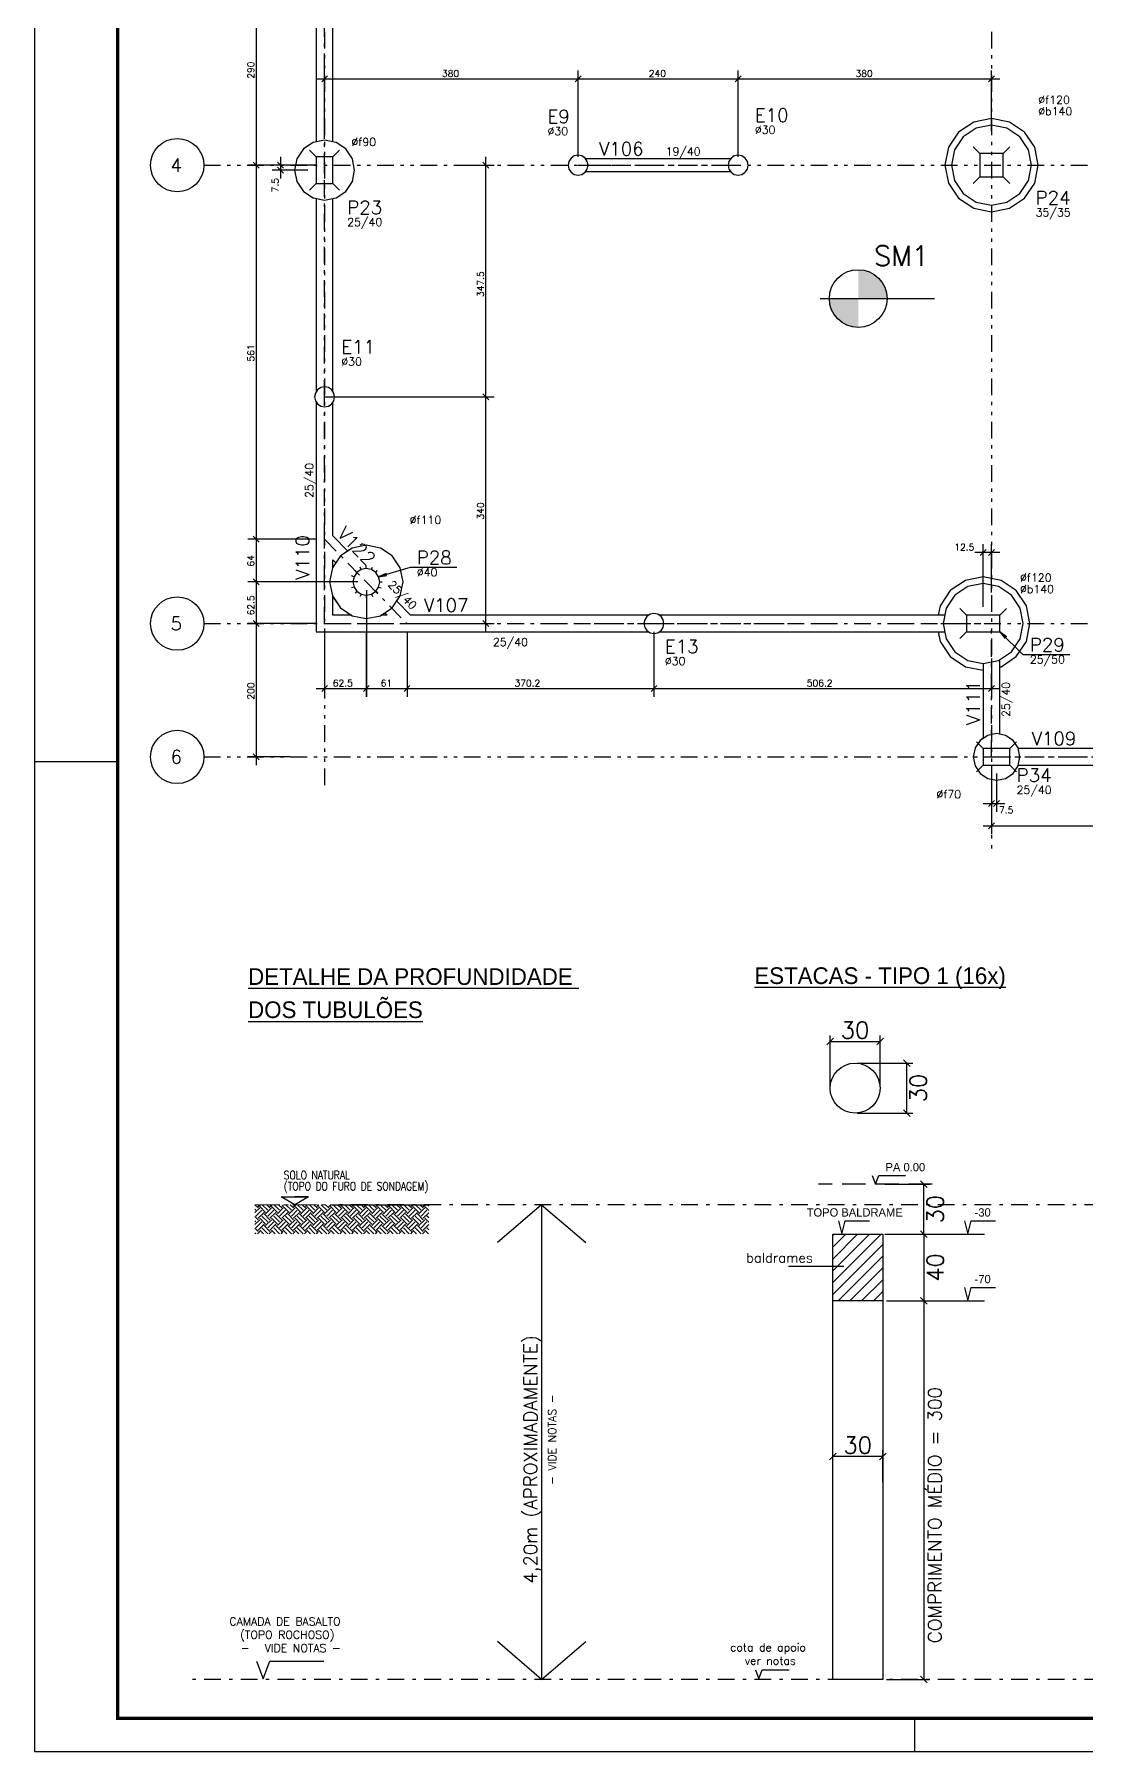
# Model space of a CAD drawing. Extents: x 369 to 487, y -15 to 69.
# Drawn here: x 368.6 to 400.1, y -15 to 36.5 of the extents above; entities that cross this region are included whole.
import ezdxf

# ---------------------------------------------------------------- set-up
doc = ezdxf.new("R2010")
doc.units = 0
doc.header["$MEASUREMENT"] = 0
for name, pattern in [('CENTER2', [1.125, 0.75, -0.125, 0.125, -0.125]), ('DASHDOT', [1, 0.5, -0.25, 0, -0.25]), ('DOT2', [3.175, 0, -3.175]), ('ESTILO_TQS_0001', [1, 0.7, -0.3]), ('ESTILO_TQS_0003', [0.91, 0.5, -0.2, 0.01, -0.2]), ('ESTILO_TQS_0004', [1.12, 0.5, -0.2, 0.01, -0.2, 0.01, -0.2]), ('HIDDEN', [9.525, 6.35, -3.175])]:
    doc.linetypes.add(name, pattern=pattern)
doc.layers.get('0').update_dxf_attribs({"linetype": 'CONTINUOUS'})
doc.layers.get('Defpoints').update_dxf_attribs({"linetype": 'CONTINUOUS'})
for name, color, linetype in [('1', 1, 'CONTINUOUS'), ('2', 2, 'CONTINUOUS'), ('3', 3, 'CONTINUOUS'), ('4', 4, 'CONTINUOUS'), ('6', 6, 'CONTINUOUS'), ('7', 7, 'CONTINUOUS'), ('ARQ-FOLHA', 7, 'CONTINUOUS'), ('COTAS', 1, 'CONTINUOUS'), ('DT-TEXTOS', 7, 'CONTINUOUS'), ('fuste', 2, 'HIDDEN'), ('M-DET', 7, 'CONTINUOUS'), ('TEXT3', 2, 'CONTINUOUS'), ('TEXT5', 3, 'CONTINUOUS')]:
    doc.layers.add(name, color=color, linetype=linetype)
doc.layers.add('DT-Pontilhado', color=9, linetype='DOT2', lineweight=5)
doc.styles.add('ARIAL', font='GOTHIC.TTF')
doc.styles.add('ROMANS', font='romans')
doc.styles.add('SIMPLEX', font='SIMPLEX.shx', dxfattribs={"width": 0.8})
doc.styles.get("Standard").update_dxf_attribs({"font": 'ROMANS.SHX'})
doc.dimstyles.get("Standard").update_dxf_attribs({"dimtxt": 0.5, "dimasz": 0.2, "dimexe": 0.18, "dimexo": 0.0625, "dimgap": 0.09, "dimtad": 2, "dimdec": 1, "dimlfac": 20, "dimdsep": 46, "dimtxsty": 'ROMANS', "dimblk": 'OBLIQUE', "dimcen": 0.09, "dimclrd": 1, "dimclre": 1, "dimclrt": 3, "dimadec": 0, "dimazin": 0, "dimtfac": 1, "dimtdec": 1, "dimtofl": 0, "dimtmove": 0, "dimatfit": 3, "dimfxl": 1, "dimtolj": 1, "dimtzin": 0, "dimarcsym": 0})

# ---------------------------------------------------------------- blocks, each defined once
blk = doc.blocks.new('fla0')
at = {"layer": 'ARQ-FOLHA'}
for p, q in [((4982.29, 1431.998), (4982.29, 1347.898)), ((4982.29, 1377.598), (4984.79, 1377.598)), ((5008.69, 1347.898), (5008.69, 1348.898))]:
    blk.add_line(p, q, dxfattribs=at)
at = {"layer": 'ARQ-FOLHA', "const_width": 0.1}
blk.add_lwpolyline([(5100.19, 1430.998), (4984.79, 1430.998), (4984.79, 1348.898), (5100.19, 1348.898), (5100.19, 1430.998)], dxfattribs=at)
at = {"layer": 'ARQ-FOLHA'}
blk.add_lwpolyline([(4982.29, 1347.898), (5101.19, 1347.898)], dxfattribs=at)
blk = doc.blocks.new('_Oblique')
at = {"color": 0, "linetype": 'ByBlock', "lineweight": -2}
blk.add_line((-0.5, -0.5), (0.5, 0.5), dxfattribs=at)
blk = doc.blocks.new('*D1751')
at = {"layer": 'COTAS', "color": 1, "lineweight": -2, "transparency": 16777216}
for p, q in [((394.136, -1.517), (395.439, -1.517)), ((395.259, -1.517), (395.259, -12.873)), ((394.136, -12.873), (395.439, -12.873))]:
    blk.add_line(p, q, dxfattribs=at)
at = {"layer": 'Defpoints', "color": 0, "transparency": 16777216}
for p in [(394.073, -1.517), (394.073, -12.873), (395.259, -12.873)]:
    blk.add_point(p, dxfattribs=at)
at = {"layer": 'COTAS', "color": 1, "lineweight": -2, "transparency": 16777216, "xscale": 0.2, "yscale": 0.2, "zscale": 0.2}
for p, rotation in [((395.259, -1.517), 90), ((395.259, -12.873), 270)]:
    blk.add_blockref('_Oblique', p, dxfattribs=dict(at, rotation=rotation))
at = {"layer": 'COTAS', "color": 3, "transparency": 16777216, "insert": (395.587, -7.945), "char_height": 0.5, "attachment_point": 5, "rotation": 90, "style": 'ROMANS'}
blk.add_mtext('\\A1;{\\H0.8x;COMPRIMENTO MÉDIO = 300}', dxfattribs=at)
blk = doc.blocks.new('*D1752')
at = {"layer": 'COTAS', "color": 1, "lineweight": -2, "transparency": 16777216}
for p, q in [((393.256, 5.614), (394.927, 5.614)), ((394.747, 4.114), (394.747, 5.614)), ((393.256, 4.114), (394.927, 4.114))]:
    blk.add_line(p, q, dxfattribs=at)
at = {"layer": 'Defpoints', "color": 0, "transparency": 16777216}
for p in [(393.194, 5.614), (394.747, 5.614), (393.194, 4.114)]:
    blk.add_point(p, dxfattribs=at)
at = {"layer": 'COTAS', "color": 1, "lineweight": -2, "transparency": 16777216, "xscale": 0.2, "yscale": 0.2, "zscale": 0.2}
for p, rotation in [((394.747, 5.614), 90), ((394.747, 4.114), 270)]:
    blk.add_blockref('_Oblique', p, dxfattribs=dict(at, rotation=rotation))
at = {"layer": 'COTAS', "color": 3, "transparency": 16777216, "insert": (395.087, 4.864), "char_height": 0.5, "attachment_point": 5, "rotation": 90, "style": 'ROMANS'}
blk.add_mtext('\\A1;30', dxfattribs=at)
blk = doc.blocks.new('*D1753')
at = {"layer": 'COTAS', "color": 1, "lineweight": -2, "transparency": 16777216}
for p, q in [((392.444, 4.926), (392.444, 6.443)), ((392.444, 6.263), (393.944, 6.263)), ((393.944, 4.926), (393.944, 6.443))]:
    blk.add_line(p, q, dxfattribs=at)
at = {"layer": 'Defpoints', "color": 0, "transparency": 16777216}
for p in [(393.944, 6.263), (392.444, 4.864), (393.944, 4.864)]:
    blk.add_point(p, dxfattribs=at)
at = {"layer": 'COTAS', "color": 1, "lineweight": -2, "transparency": 16777216, "xscale": 0.2, "yscale": 0.2, "zscale": 0.2, "rotation": 180}
blk.add_blockref('_Oblique', (392.444, 6.263), dxfattribs=at)
at = {"layer": 'COTAS', "color": 1, "lineweight": -2, "transparency": 16777216, "xscale": 0.2, "yscale": 0.2, "zscale": 0.2}
blk.add_blockref('_Oblique', (393.944, 6.263), dxfattribs=at)
at = {"layer": 'COTAS', "color": 3, "transparency": 16777216, "insert": (393.194, 6.603), "char_height": 0.5, "attachment_point": 5, "style": 'ROMANS'}
blk.add_mtext('\\A1;30', dxfattribs=at)
blk = doc.blocks.new('*D1754')
at = {"layer": 'COTAS', "color": 1, "lineweight": -2, "transparency": 16777216}
for p, q in [((392.523, -6.954), (392.523, -6.007)), ((394.023, -6.954), (394.023, -6.007)), ((394.023, -6.187), (392.523, -6.187))]:
    blk.add_line(p, q, dxfattribs=at)
at = {"layer": 'Defpoints', "color": 0, "transparency": 16777216}
for p in [(392.523, -6.187), (392.523, -7.017), (394.023, -7.017)]:
    blk.add_point(p, dxfattribs=at)
at = {"layer": 'COTAS', "color": 1, "lineweight": -2, "transparency": 16777216, "xscale": 0.2, "yscale": 0.2, "zscale": 0.2, "rotation": 180}
blk.add_blockref('_Oblique', (392.523, -6.187), dxfattribs=at)
at = {"layer": 'COTAS', "color": 1, "lineweight": -2, "transparency": 16777216, "xscale": 0.2, "yscale": 0.2, "zscale": 0.2}
blk.add_blockref('_Oblique', (394.023, -6.187), dxfattribs=at)
at = {"layer": 'COTAS', "color": 3, "transparency": 16777216, "insert": (393.273, -5.847), "char_height": 0.5, "attachment_point": 5, "style": 'ROMANS'}
blk.add_mtext('\\A1;30', dxfattribs=at)
blk = doc.blocks.new('*D1755')
at = {"layer": 'COTAS', "color": 1, "lineweight": -2, "transparency": 16777216}
for p, q in [((394.086, 1.983), (395.439, 1.983)), ((395.259, 0.483), (395.259, 1.983)), ((394.086, 0.483), (395.439, 0.483))]:
    blk.add_line(p, q, dxfattribs=at)
at = {"layer": 'Defpoints', "color": 0, "transparency": 16777216}
for p in [(394.023, 1.983), (395.259, 1.983), (394.023, 0.483)]:
    blk.add_point(p, dxfattribs=at)
at = {"layer": 'COTAS', "color": 1, "lineweight": -2, "transparency": 16777216, "xscale": 0.2, "yscale": 0.2, "zscale": 0.2}
for p, rotation in [((395.259, 1.983), 90), ((395.259, 0.483), 270)]:
    blk.add_blockref('_Oblique', p, dxfattribs=dict(at, rotation=rotation))
at = {"layer": 'COTAS', "color": 3, "transparency": 16777216, "insert": (395.599, 1.233), "char_height": 0.5, "attachment_point": 5, "rotation": 90, "style": 'ROMANS'}
blk.add_mtext('\\A1;30', dxfattribs=at)
blk = doc.blocks.new('*D1756')
at = {"layer": 'COTAS', "color": 1, "lineweight": -2, "transparency": 16777216}
for p, q in [((394.086, 0.483), (395.439, 0.483)), ((395.259, 0.483), (395.259, -1.517)), ((394.136, -1.517), (395.439, -1.517))]:
    blk.add_line(p, q, dxfattribs=at)
at = {"layer": 'Defpoints', "color": 0, "transparency": 16777216}
for p in [(394.023, 0.483), (394.073, -1.517), (395.259, -1.517)]:
    blk.add_point(p, dxfattribs=at)
at = {"layer": 'COTAS', "color": 1, "lineweight": -2, "transparency": 16777216, "xscale": 0.2, "yscale": 0.2, "zscale": 0.2}
for p, rotation in [((395.259, 0.483), 90), ((395.259, -1.517), 270)]:
    blk.add_blockref('_Oblique', p, dxfattribs=dict(at, rotation=rotation))
at = {"layer": 'COTAS', "color": 3, "transparency": 16777216, "insert": (395.599, -0.517), "char_height": 0.5, "attachment_point": 5, "rotation": 90, "style": 'ROMANS'}
blk.add_mtext('\\A1;40', dxfattribs=at)

msp = doc.modelspace()

# ---------------------------------------------------------------- hatches: boundary and pattern name
at = {"linetype": 'Continuous'}
h = msp.add_hatch(color=8, dxfattribs=at)
h.dxf.hatch_style = 1
h.paths.add_polyline_path([(392.4233, 28.5483, 0.4142136), (393.2876, 27.684), (393.2876, 28.5483)])
h.paths.add_polyline_path([(394.1519, 28.5483, 0.4142136), (393.2876, 29.4126), (393.2876, 28.5483)])
at = {"layer": '2', "linetype": 'Continuous'}
h = msp.add_hatch(dxfattribs=at)
h.set_pattern_fill('EARTH', color=256, angle=45)
h.set_pattern_definition([(45, (149.02073, -16.01114), (0, 0.3535534), [0.25, -0.25]), (45, (148.95444, -15.94484), (0, 0.3535534), [0.25, -0.25]), (45, (148.88815, -15.87855), (0, 0.3535534), [0.25, -0.25]), (135, (148.88815, -15.83436), (-0.3535534, 3e-17), [0.25, -0.25]), (135, (148.95444, -15.76807), (-0.3535534, 3e-17), [0.25, -0.25]), (135, (149.02073, -15.70178), (-0.3535534, 3e-17), [0.25, -0.25])])
h.paths.add_polyline_path([(380.411, 1.3674), (375.1988, 1.3674), (375.1988, 0.4955), (380.411, 0.4955)])
h = msp.add_hatch(dxfattribs=at)
h.set_pattern_fill('ANSI31', color=256, scale=2)
h.set_pattern_definition([(45, (-37.25749, -15.32557), (-0.1767767, 0.1767767), [])])
h.paths.add_polyline_path([(394.0234, -1.5165), (394.0234, 0.4835), (392.5234, 0.4835), (392.5234, -1.5165)])

# ---------------------------------------------------------------- linework, layer by layer
at = {"color": 8, "linetype": 'Continuous'}
msp.add_line((392.1419, 28.5483), (395.579, 28.5483), dxfattribs=at)
msp.add_circle((393.2876, 28.5483), 0.8643, dxfattribs=at)
at = {"layer": '1', "linetype": 'Continuous'}
for p, q in [((375.2337, 38.9483), (375.2337, 32.2983)), ((377.0376, 35.1375), (385.1376, 35.1375)), ((377.1992, 35.0491), (377.376, 35.2259)), ((377.2876, 33.3383), (377.2876, 35.3875)), ((384.6376, 35.1375), (389.9376, 35.1375)), ((384.7992, 35.0491), (384.976, 35.2259)), ((384.7992, 35.0491), (384.976, 35.2259)), ((384.8876, 32.7983), (384.8876, 35.3875)), ((384.8876, 32.7983), (384.8876, 35.3875)), ((389.4376, 35.1375), (397.5376, 35.1375)), ((389.5992, 35.0491), (389.776, 35.2259)), ((389.5992, 35.0491), (389.776, 35.2259)), ((389.6876, 32.7983), (389.6876, 35.3875)), ((389.6876, 32.7983), (389.6876, 35.3875)), ((397.1992, 35.0491), (397.376, 35.2259)), ((397.2876, 33.5759), (397.2876, 35.3875)), ((377.0376, 32.7983), (376.8376, 32.9983)), ((377.5376, 32.7983), (377.7376, 32.9983)), ((396.9376, 32.8983), (396.7376, 33.0983)), ((397.6376, 32.8983), (397.8376, 33.0983)), ((377.0376, 32.5483), (374.9837, 32.5483)), ((376.4733, 32.5483), (374.9837, 32.5483)), ((375.1453, 32.6367), (375.3221, 32.4599)), ((375.1453, 32.6367), (375.3221, 32.4599)), ((375.2337, 32.7983), (375.2337, 21.0781)), ((377.0376, 32.5483), (375.713, 32.5483)), ((375.8746, 32.6367), (376.0514, 32.4599)), ((375.8746, 32.4867), (376.0514, 32.3099)), ((375.963, 32.7983), (375.963, 32.1483)), ((381.167, 32.5483), (382.3725, 32.5483)), ((382.2109, 32.4599), (382.0341, 32.6367)), ((382.2109, 32.4599), (382.0341, 32.6367)), ((382.1225, 25.3483), (382.1225, 32.7983)), ((376.7876, 32.3983), (375.713, 32.3983)), ((377.0376, 31.9983), (376.8376, 31.7983)), ((377.5376, 31.9983), (377.7376, 31.7983)), ((396.9376, 32.1983), (396.7376, 31.9983)), ((397.6376, 32.1983), (397.8376, 31.9983)), ((382.1225, 18.5483), (382.1225, 25.8483)), ((377.2876, 25.5983), (382.3725, 25.5983)), ((377.2876, 25.5983), (382.3725, 25.5983)), ((382.2109, 25.5099), (382.0341, 25.6867)), ((382.2109, 25.5099), (382.0341, 25.6867)), ((377.0376, 21.3281), (374.9837, 21.3281)), ((377.0376, 21.3281), (374.9837, 21.3281)), ((375.1453, 21.4165), (375.3221, 21.2397)), ((375.1453, 21.4165), (375.3221, 21.2397)), ((375.2337, 21.5781), (375.2337, 19.7983)), ((397.0376, 19.2983), (397.0376, 21.1784)), ((397.2876, 19.7279), (397.2876, 21.1784)), ((397.5376, 20.9284), (396.7876, 20.9284)), ((397.126, 21.0168), (396.9492, 20.84)), ((397.376, 21.0168), (397.1992, 20.84)), ((375.1453, 20.1367), (375.3221, 19.9599)), ((375.1453, 20.1367), (375.3221, 19.9599)), ((375.2337, 20.2983), (375.2337, 18.5483)), ((378.168, 20.2014), (378.0959, 20.2312)), ((378.2547, 20.3311), (378.1996, 20.3863)), ((378.3845, 20.4178), (378.3547, 20.4899)), ((378.5376, 20.4483), (378.5376, 20.5263)), ((378.6907, 20.4178), (378.7205, 20.4899)), ((378.8204, 20.3311), (378.8756, 20.3863)), ((378.9071, 20.2014), (378.9792, 20.2312)), ((378.2876, 20.0483), (374.9837, 20.0483)), ((377.0376, 20.0483), (374.9837, 20.0483)), ((378.1376, 20.0483), (378.0596, 20.0483)), ((378.168, 19.8952), (378.0959, 19.8654)), ((378.2547, 19.7654), (378.1996, 19.7103)), ((378.3845, 19.6787), (378.3547, 19.6066)), ((378.5376, 19.6483), (378.5376, 19.5703)), ((378.5382, 19.7987), (378.5382, 16.6027)), ((378.6907, 19.6787), (378.7205, 19.6066)), ((378.8204, 19.7654), (378.8756, 19.7103)), ((378.9071, 19.8952), (378.9792, 19.8654)), ((378.9376, 20.0483), (379.0156, 20.0483)), ((396.5376, 19.0483), (396.3376, 19.2483)), ((397.5376, 19.0483), (397.7376, 19.2483)), ((377.0376, 18.7983), (374.9837, 18.7983)), ((376.227, 18.7983), (374.9837, 18.7983)), ((375.1453, 18.8867), (375.3221, 18.7099)), ((375.1453, 18.8867), (375.3221, 18.7099)), ((375.2337, 19.0483), (375.2337, 14.5483)), ((377.2876, 18.5483), (377.2876, 16.6027)), ((378.5376, 18.5483), (378.5376, 16.6027)), ((379.7584, 18.5483), (379.7584, 16.6027)), ((379.8858, 18.7983), (382.3725, 18.7983)), ((382.2109, 18.7099), (382.0341, 18.8867)), ((382.2109, 18.7099), (382.0341, 18.8867)), ((387.1626, 18.5483), (387.1626, 16.6027)), ((387.1626, 18.5483), (387.1626, 16.6027)), ((396.5376, 18.5483), (396.3376, 18.3483)), ((397.5376, 18.5483), (397.7376, 18.3483)), ((379.7584, 17.9701), (379.7584, 16.6027)), ((397.2876, 17.7505), (397.2876, 16.6027)), ((377.0376, 16.8527), (378.7882, 16.8527)), ((377.1992, 16.7643), (377.376, 16.941)), ((378.2876, 16.8527), (380.0084, 16.8527)), ((378.4492, 16.7643), (378.626, 16.941)), ((378.4498, 16.7643), (378.6266, 16.941)), ((379.5084, 16.8527), (387.4126, 16.8527)), ((379.67, 16.7643), (379.8468, 16.941)), ((379.67, 16.7643), (379.8468, 16.941)), ((386.9126, 16.8527), (397.5376, 16.8527)), ((387.0742, 16.7643), (387.251, 16.941)), ((387.0742, 16.7643), (387.251, 16.941)), ((397.1992, 16.7643), (397.376, 16.941)), ((397.0376, 15.0483), (396.8376, 15.2483)), ((397.8376, 15.0483), (398.0376, 15.2483)), ((376.2549, 14.7983), (374.9837, 14.7983)), ((375.1453, 14.8867), (375.3221, 14.7099)), ((397.0376, 14.5483), (396.8376, 14.3483)), ((397.2876, 14.5483), (397.2876, 13.1504)), ((397.8376, 14.5483), (398.0376, 14.3483)), ((397.4376, 14.2983), (397.4376, 13.1504)), ((397.0376, 13.4004), (397.6876, 13.4004)), ((397.1992, 13.312), (397.376, 13.4888)), ((397.2876, 13.5857), (397.2876, 12.4844)), ((397.3492, 13.312), (397.526, 13.4888)), ((397.0376, 12.7344), (409.1983, 12.7344)), ((397.1992, 12.646), (397.376, 12.8228)), ((395.4387, 0.4835), (397.0764, 0.4835)), ((391.1986, -0.4808), (392.8551, -0.4808)), ((395.4387, -1.5165), (397.0764, -1.5165))]:
    msp.add_line(p, q, dxfattribs=at)
at = {"layer": '2', "linetype": 'ESTILO_TQS_0003'}
for p, q in [((377.2876, 32.3983), (377.2876, 38.6983)), ((384.8876, 32.5483), (389.6876, 32.5483)), ((377.2876, 25.5983), (377.2876, 32.3983)), ((377.2876, 21.3281), (377.2876, 25.5983)), ((377.2876, 20.0483), (377.2876, 21.3281)), ((377.2876, 21.3281), (378.5376, 20.0483)), ((377.2876, 18.7983), (377.2876, 20.0483)), ((378.5376, 20.0483), (379.7584, 18.7983)), ((377.2876, 18.7983), (378.5376, 18.7983)), ((378.5376, 18.7983), (379.7584, 18.7983)), ((379.7584, 18.7983), (387.1626, 18.7983)), ((387.1626, 18.7983), (397.2876, 18.7983)), ((397.2876, 14.7983), (397.2876, 18.7983)), ((397.2876, 14.7983), (408.9483, 14.7983))]:
    msp.add_line(p, q, dxfattribs=at)
at = {"layer": '2', "linetype": 'Continuous'}
for p, q in [((384.8876, 32.5483), (384.8876, 32.5483)), ((389.6876, 32.5483), (389.6876, 32.5483)), ((397.2876, 32.5483), (397.2876, 32.5483)), ((397.2876, 32.5483), (397.2876, 32.5483)), ((377.2876, 32.3983), (377.2876, 32.3983)), ((377.2876, 32.3983), (377.2876, 32.3983)), ((377.2876, 25.5983), (377.2876, 25.5983)), ((378.5376, 20.0483), (378.5376, 20.0483)), ((378.5376, 20.0483), (378.5376, 20.0483)), ((387.1626, 18.7983), (387.1626, 18.7983)), ((397.0376, 18.7983), (397.0376, 18.7983)), ((397.0376, 18.7983), (397.0376, 18.7983)), ((397.4376, 14.7983), (397.4376, 14.7983)), ((397.4376, 14.7983), (397.4376, 14.7983)), ((375.9791, 1.6072), (376.8058, 1.6072)), ((376.3925, 1.3674), (375.9791, 1.6072)), ((375.9791, 1.6072), (376.8058, 1.6072)), ((376.8058, 1.6072), (376.3925, 1.6072)), ((376.8058, 1.6072), (376.3925, 1.3674)), ((377.5174, 1.3674), (380.4251, 1.3674)), ((394.0234, -1.5165), (392.5234, -1.5165))]:
    msp.add_line(p, q, dxfattribs=at)
at = {"layer": '2', "color": 8, "linetype": 'Continuous'}
msp.add_line((393.2876, 28.5483), (393.2876, 28.5483), dxfattribs=at)
at = {"layer": '3', "linetype": 'Continuous'}
for p, q in [((377.2876, 33.0883), (377.2876, 33.0883)), ((397.2876, 33.3259), (397.2876, 33.3259)), ((376.7233, 32.5483), (376.7233, 32.5483)), ((377.2876, 32.5483), (377.2876, 32.5483)), ((377.2876, 32.5483), (377.2876, 32.5483)), ((384.8876, 32.5483), (384.8876, 32.5483)), ((384.8876, 32.5483), (384.8876, 32.5483)), ((389.6876, 32.5483), (389.6876, 32.5483)), ((389.6876, 32.5483), (389.6876, 32.5483)), ((377.0376, 32.3983), (377.0376, 32.3983)), ((377.2876, 21.3281), (377.2876, 21.3281)), ((377.2876, 21.3281), (377.2876, 21.3281)), ((377.2876, 20.0483), (377.2876, 20.0483)), ((378.5376, 20.0483), (378.5376, 20.0483)), ((378.5382, 20.0487), (378.5382, 20.0487)), ((397.2876, 19.4779), (397.2876, 19.4779)), ((376.477, 18.7983), (376.477, 18.7983)), ((377.2876, 18.7983), (377.2876, 18.7983)), ((377.2876, 18.7983), (377.2876, 18.7983)), ((378.5376, 18.7983), (378.5376, 18.7983)), ((379.7584, 18.7983), (379.7584, 18.7983)), ((387.1626, 18.7983), (387.1626, 18.7983)), ((387.1626, 18.7983), (387.1626, 18.7983)), ((397.0376, 19.0483), (397.0376, 19.0483)), ((379.7584, 18.2201), (379.7584, 18.2201)), ((397.2876, 18.0005), (397.2876, 18.0005)), ((376.5049, 14.7983), (376.5049, 14.7983)), ((397.2876, 14.7983), (397.2876, 14.7983)), ((397.4376, 14.5483), (397.4376, 14.5483)), ((397.2876, 13.8357), (397.2876, 13.8357))]:
    msp.add_line(p, q, dxfattribs=at)
for points in [[(377.0376, 38.1928), (377.0376, 33.2486)], [(377.5376, 33.2486), (377.5376, 38.1928)], [(389.4607, 32.7383), (385.1145, 32.7383)], [(385.1145, 32.3583), (389.4607, 32.3583)], [(377.0376, 31.548), (377.0376, 25.7538)], [(377.5376, 25.7538), (377.5376, 31.548)], [(377.0376, 25.4428), (377.0376, 21.3281)], [(377.5376, 21.4299), (377.5376, 25.4428)], [(377.0376, 21.3281), (377.0376, 20.0483)], [(377.9822, 20.9747), (377.5376, 21.4299)], [(377.5376, 20.4936), (377.5376, 20.7143)], [(377.5376, 20.7143), (377.6252, 20.6246)], [(381.2517, 20.4757), (379.8517, 20.4757), (378.9071, 20.2014), (379.1361, 20.3018), (378.9071, 20.2014), (379.1543, 20.2392)], [(377.0376, 20.0483), (377.0376, 18.5483)], [(377.5376, 19.0483), (377.5376, 19.603)], [(379.093, 19.1218), (379.1648, 19.0483)], [(379.8637, 19.0483), (379.45, 19.4719)], [(377.0376, 18.5483), (378.5376, 18.5483)], [(378.0923, 19.0483), (377.5376, 19.0483)], [(378.5376, 18.5483), (379.7584, 18.5483)], [(379.1648, 19.0483), (378.9829, 19.0483)], [(379.7584, 18.5483), (387.0071, 18.5483)], [(387.0071, 19.0483), (379.8637, 19.0483)], [(395.8873, 19.0483), (387.318, 19.0483)], [(387.318, 18.5483), (395.8873, 18.5483)], [(399.6356, 17.8624), (398.2356, 17.8624), (397.5376, 18.5483), (397.7373, 18.3978), (397.5376, 18.5483), (397.6915, 18.3513)], [(397.0376, 17.5983), (397.0376, 15.3567)], [(397.5376, 15.4784), (397.5376, 17.7169)], [(408.7928, 15.0483), (398.0879, 15.0483)], [(398.0879, 14.5483), (408.7928, 14.5483)]]:
    msp.add_lwpolyline(points, dxfattribs=at)
at = {"layer": '4', "linetype": 'ESTILO_TQS_0004'}
for p, q in [((377.2876, 61.2508), (377.2876, 13.9065)), ((397.2876, 61.2508), (397.2876, 12.0055)), ((373.6662, 32.5483), (460.0243, 32.5483)), ((373.6662, 18.7983), (460.6848, 18.7983)), ((373.6662, 14.7983), (460.6848, 14.7983))]:
    msp.add_line(p, q, dxfattribs=at)
at = {"layer": '4', "color": 10, "linetype": 'Continuous'}
for p, q in [((383.7944, 1.3674), (382.4706, 0.2307)), ((383.7944, 1.3674), (383.7944, -12.8728)), ((383.7944, 1.3674), (385.1183, 0.2307)), ((383.7944, -12.8728), (382.4706, -11.7361)), ((383.7944, -12.8728), (385.1183, -11.7361))]:
    msp.add_line(p, q, dxfattribs=at)
at = {"layer": '4', "linetype": 'Continuous'}
for points in [[(396.2976, 33.5382), (395.9942, 33.084)], [(398.4876, 32.5483), (398.3962, 33.0075), (398.1361, 33.3968), (397.7468, 33.6569), (397.2876, 33.7483), (396.8284, 33.6569), (396.4391, 33.3968), (396.1789, 33.0075), (396.0876, 32.5483), (396.1789, 32.0891), (396.4391, 31.6998), (396.8284, 31.4396), (397.2876, 31.3483), (397.7468, 31.4396), (398.1361, 31.6998), (398.3962, 32.0891), (398.4876, 32.5483)], [(396.7518, 33.8417), (396.2976, 33.5382)], [(397.2876, 33.9483), (396.7518, 33.8417)], [(397.8233, 33.8417), (397.2876, 33.9483)], [(398.2775, 33.5382), (397.8233, 33.8417)], [(398.581, 33.084), (398.2775, 33.5382)], [(378.1876, 32.3983), (378.1191, 32.7427), (377.924, 33.0347), (377.632, 33.2298), (377.2876, 33.2983), (376.9432, 33.2298), (376.6512, 33.0347), (376.4561, 32.7427), (376.3876, 32.3983), (376.4561, 32.0539), (376.6512, 31.7619), (376.9432, 31.5668), (377.2876, 31.4983), (377.632, 31.5668), (377.924, 31.7619), (378.1191, 32.0539), (378.1876, 32.3983)], [(376.6512, 33.0347), (376.4561, 32.7427)], [(376.9432, 33.2298), (376.6512, 33.0347)], [(377.0376, 33.2486), (376.9432, 33.2298)], [(377.632, 33.2298), (377.5376, 33.2486)], [(377.924, 33.0347), (377.632, 33.2298)], [(378.1191, 32.7427), (377.924, 33.0347)], [(395.9942, 33.084), (395.8876, 32.5483)], [(398.6876, 32.5483), (398.581, 33.084)], [(376.4561, 32.7427), (376.3876, 32.3983)], [(378.1876, 32.3983), (378.1191, 32.7427)], [(385.1876, 32.5483), (385.1648, 32.6631), (385.0997, 32.7604), (385.0024, 32.8255), (384.8876, 32.8483), (384.7728, 32.8255), (384.6755, 32.7604), (384.6104, 32.6631), (384.5876, 32.5483), (384.6104, 32.4335), (384.6755, 32.3362), (384.7728, 32.2711), (384.8876, 32.2483), (385.0024, 32.2711), (385.0997, 32.3362), (385.1648, 32.4335), (385.1876, 32.5483)], [(384.6104, 32.6631), (384.5876, 32.5483)], [(384.5876, 32.5483), (384.6104, 32.4335)], [(384.6755, 32.7604), (384.6104, 32.6631)], [(384.7728, 32.8255), (384.6755, 32.7604)], [(384.8876, 32.8483), (384.7728, 32.8255)], [(385.0024, 32.8255), (384.8876, 32.8483)], [(385.0997, 32.7604), (385.0024, 32.8255)], [(385.1145, 32.7383), (385.0997, 32.7604)], [(389.9876, 32.5483), (389.9648, 32.6631), (389.8997, 32.7604), (389.8024, 32.8255), (389.6876, 32.8483), (389.5728, 32.8255), (389.4755, 32.7604), (389.4104, 32.6631), (389.3876, 32.5483), (389.4104, 32.4335), (389.4755, 32.3362), (389.5728, 32.2711), (389.6876, 32.2483), (389.8024, 32.2711), (389.8997, 32.3362), (389.9648, 32.4335), (389.9876, 32.5483)], [(389.4755, 32.7604), (389.4607, 32.7383)], [(389.5728, 32.8255), (389.4755, 32.7604)], [(389.6876, 32.8483), (389.5728, 32.8255)], [(389.8024, 32.8255), (389.6876, 32.8483)], [(389.8997, 32.7604), (389.8024, 32.8255)], [(389.9648, 32.6631), (389.8997, 32.7604)], [(389.9876, 32.5483), (389.9648, 32.6631)], [(389.9648, 32.4335), (389.9876, 32.5483)], [(395.8876, 32.5483), (395.9942, 32.0125)], [(398.581, 32.0125), (398.6876, 32.5483)], [(376.3876, 32.3983), (376.4561, 32.0539)], [(376.4561, 32.0539), (376.6512, 31.7619)], [(377.924, 31.7619), (378.1191, 32.0539)], [(378.1191, 32.0539), (378.1876, 32.3983)], [(384.6104, 32.4335), (384.6755, 32.3362)], [(384.6755, 32.3362), (384.7728, 32.2711)], [(384.7728, 32.2711), (384.8876, 32.2483)], [(384.8876, 32.2483), (385.0024, 32.2711)], [(385.0024, 32.2711), (385.0997, 32.3362)], [(385.0997, 32.3362), (385.1145, 32.3583)], [(389.4607, 32.3583), (389.4755, 32.3362)], [(389.4755, 32.3362), (389.5728, 32.2711)], [(389.5728, 32.2711), (389.6876, 32.2483)], [(389.6876, 32.2483), (389.8024, 32.2711)], [(389.8024, 32.2711), (389.8997, 32.3362)], [(389.8997, 32.3362), (389.9648, 32.4335)], [(395.9942, 32.0125), (396.2976, 31.5583)], [(398.2775, 31.5583), (398.581, 32.0125)], [(376.6512, 31.7619), (376.9432, 31.5668)], [(376.9432, 31.5668), (377.0376, 31.548)], [(377.5376, 31.548), (377.632, 31.5668)], [(377.632, 31.5668), (377.924, 31.7619)], [(396.2976, 31.5583), (396.7518, 31.2549)], [(397.8233, 31.2549), (398.2775, 31.5583)], [(396.7518, 31.2549), (397.2876, 31.1483)], [(397.2876, 31.1483), (397.8233, 31.2549)], [(377.5876, 25.5983), (377.5648, 25.7131), (377.4997, 25.8104), (377.4024, 25.8755), (377.2876, 25.8983), (377.1728, 25.8755), (377.0755, 25.8104), (377.0104, 25.7131), (376.9876, 25.5983), (377.0104, 25.4835), (377.0755, 25.3862), (377.1728, 25.3211), (377.2876, 25.2983), (377.4024, 25.3211), (377.4997, 25.3862), (377.5648, 25.4835), (377.5876, 25.5983)], [(377.0104, 25.7131), (376.9876, 25.5983)], [(376.9876, 25.5983), (377.0104, 25.4835)], [(377.0376, 25.7538), (377.0104, 25.7131)], [(377.0104, 25.4835), (377.0376, 25.4428)], [(377.5648, 25.7131), (377.5376, 25.7538)], [(377.5376, 25.4428), (377.5648, 25.4835)], [(377.5876, 25.5983), (377.5648, 25.7131)], [(377.5648, 25.4835), (377.5876, 25.5983)], [(379.6376, 20.0483), (379.5539, 20.4692), (379.3154, 20.8261), (378.9585, 21.0646), (378.5376, 21.1483), (378.1166, 21.0646), (377.7598, 20.8261), (377.5213, 20.4692), (377.4376, 20.0483), (377.5213, 19.6273), (377.7598, 19.2705), (378.1166, 19.032), (378.5376, 18.9483), (378.9585, 19.032), (379.3154, 19.2705), (379.5539, 19.6273), (379.6376, 20.0483)], [(378.5376, 21.1483), (378.1166, 21.0646)], [(378.9585, 21.0646), (378.5376, 21.1483)], [(377.6252, 20.6246), (377.5376, 20.4936)], [(378.1166, 21.0646), (377.9822, 20.9747)], [(379.3154, 20.8261), (378.9585, 21.0646)], [(379.5539, 20.4692), (379.3154, 20.8261)], [(377.5213, 20.4692), (377.4376, 20.0483)], [(377.5376, 20.4936), (377.5213, 20.4692)], [(379.6376, 20.0483), (379.5539, 20.4692)], [(396.5018, 20.0917), (396.0476, 19.7882)], [(397.0376, 20.1983), (396.5018, 20.0917)], [(397.5733, 20.0917), (397.0376, 20.1983)], [(398.0275, 19.7882), (397.5733, 20.0917)], [(377.4376, 20.0483), (377.5213, 19.6273)], [(377.5213, 19.6273), (377.5376, 19.603)], [(377.5376, 19.603), (377.7598, 19.2705)], [(379.45, 19.4719), (379.5539, 19.6273)], [(379.5539, 19.6273), (379.6376, 20.0483)], [(396.0476, 19.7882), (395.7442, 19.334)], [(398.2376, 18.7983), (398.1462, 19.2575), (397.8861, 19.6468), (397.4968, 19.9069), (397.0376, 19.9983), (396.5784, 19.9069), (396.1891, 19.6468), (395.9289, 19.2575), (395.8376, 18.7983), (395.9289, 18.3391), (396.1891, 17.9498), (396.5784, 17.6896), (397.0376, 17.5983), (397.4968, 17.6896), (397.8861, 17.9498), (398.1462, 18.3391), (398.2376, 18.7983)], [(398.331, 19.334), (398.0275, 19.7882)], [(377.7598, 19.2705), (378.0923, 19.0483)], [(378.9829, 19.0483), (379.093, 19.1218)], [(387.4626, 18.7983), (387.4398, 18.9131), (387.3747, 19.0104), (387.2774, 19.0755), (387.1626, 19.0983), (387.0478, 19.0755), (386.9505, 19.0104), (386.8854, 18.9131), (386.8626, 18.7983), (386.8854, 18.6835), (386.9505, 18.5862), (387.0478, 18.5211), (387.1626, 18.4983), (387.2774, 18.5211), (387.3747, 18.5862), (387.4398, 18.6835), (387.4626, 18.7983)], [(387.0478, 19.0755), (387.0071, 19.0483)], [(387.1626, 19.0983), (387.0478, 19.0755)], [(387.2774, 19.0755), (387.1626, 19.0983)], [(387.318, 19.0483), (387.2774, 19.0755)], [(395.7442, 19.334), (395.6873, 19.0483)], [(398.4376, 18.7983), (398.331, 19.334)], [(378.0923, 19.0483), (378.1166, 19.032)], [(378.1166, 19.032), (378.5376, 18.9483)], [(378.5376, 18.9483), (378.9585, 19.032)], [(378.9585, 19.032), (378.9829, 19.0483)], [(387.0071, 18.5483), (387.0478, 18.5211)], [(387.2774, 18.5211), (387.318, 18.5483)], [(395.6873, 18.5483), (395.7442, 18.2625)], [(398.331, 18.2625), (398.4376, 18.7983)], [(387.0478, 18.5211), (387.1626, 18.4983)], [(387.1626, 18.4983), (387.2774, 18.5211)], [(395.7442, 18.2625), (396.0476, 17.8083)], [(398.0275, 17.8083), (398.331, 18.2625)], [(396.0476, 17.8083), (396.5018, 17.5049)], [(397.5733, 17.5049), (398.0275, 17.8083)], [(396.5018, 17.5049), (397.0376, 17.3983)], [(397.5376, 17.4977), (397.5733, 17.5049)], [(398.1376, 14.7983), (398.0843, 15.0662), (397.9326, 15.2933), (397.7055, 15.445), (397.4376, 15.4983), (397.1697, 15.445), (396.9426, 15.2933), (396.7909, 15.0662), (396.7376, 14.7983), (396.7909, 14.5304), (396.9426, 14.3033), (397.1697, 14.1516), (397.4376, 14.0983), (397.7055, 14.1516), (397.9326, 14.3033), (398.0843, 14.5304), (398.1376, 14.7983)], [(397.7055, 15.445), (397.5376, 15.4784)], [(396.7909, 15.0662), (396.7376, 14.7983)], [(396.9426, 15.2933), (396.7909, 15.0662)], [(397.0376, 15.3567), (396.9426, 15.2933)], [(397.9326, 15.2933), (397.7055, 15.445)], [(398.0843, 15.0662), (397.9326, 15.2933)], [(398.0879, 15.0483), (398.0843, 15.0662)], [(396.7376, 14.7983), (396.7909, 14.5304)], [(396.7909, 14.5304), (396.9426, 14.3033)], [(397.9326, 14.3033), (398.0843, 14.5304)], [(398.0843, 14.5304), (398.0879, 14.5483)], [(396.9426, 14.3033), (397.1697, 14.1516)], [(397.1697, 14.1516), (397.4376, 14.0983)], [(397.4376, 14.0983), (397.7055, 14.1516)], [(397.7055, 14.1516), (397.9326, 14.3033)]]:
    msp.add_lwpolyline(points, dxfattribs=at)
for centre in [(372.8662, 32.5483), (372.8662, 18.7983), (372.8662, 14.7983)]:
    msp.add_circle(centre, 0.8, dxfattribs=at)
at = {"layer": '6', "linetype": 'Continuous'}
for points in [[(377.0376, 31.9983), (377.5376, 31.9983), (377.5376, 32.7983), (377.0376, 32.7983), (377.0376, 31.9983)], [(396.9376, 32.1983), (397.6376, 32.1983), (397.6376, 32.8983), (396.9376, 32.8983), (396.9376, 32.1983)], [(378.9376, 20.0483), (378.9071, 20.2014), (378.8204, 20.3311), (378.6907, 20.4178), (378.5376, 20.4483), (378.3845, 20.4178), (378.2547, 20.3311), (378.168, 20.2014), (378.1376, 20.0483), (378.168, 19.8952), (378.2547, 19.7654), (378.3845, 19.6787), (378.5376, 19.6483), (378.6907, 19.6787), (378.8204, 19.7654), (378.9071, 19.8952), (378.9376, 20.0483)], [(397.5376, 18.5483), (397.5376, 19.0483), (396.5376, 19.0483), (396.5376, 18.5483), (397.5376, 18.5483)], [(397.8376, 14.5483), (397.8376, 15.0483), (397.0376, 15.0483), (397.0376, 14.5483), (397.8376, 14.5483)]]:
    msp.add_lwpolyline(points, dxfattribs=at)
at = {"layer": 'COTAS', "linetype": 'ESTILO_TQS_0001'}
msp.add_line((395.5087, 1.9835), (392.0977, 1.9835), dxfattribs=at)
at = {"layer": 'COTAS', "color": 10, "linetype": 'DASHDOT'}
for p, q in [((464.3769, 1.3674), (377.5174, 1.3674)), ((464.3769, -12.8728), (373.0847, -12.8728))]:
    msp.add_line(p, q, dxfattribs=at)
at = {"layer": 'DT-Pontilhado', "color": 1, "linetype": 'CENTER2'}
msp.add_line((375.1988, 1.3674), (380.4251, 1.3674), dxfattribs=at)
at = {"layer": 'fuste', "linetype": 'Continuous'}
msp.add_lwpolyline([(392.5234, 0.4835), (394.0234, 0.4835), (394.0234, -12.8728), (392.5234, -12.8728)], close=True, dxfattribs=at)
msp.add_circle((393.194, 4.8636), 0.75, dxfattribs=at)
at = {"layer": 'M-DET', "color": 2}
for points in [[(393.7023, 2.2453), (393.8028, 1.9835), (393.9033, 2.2453), (394.7093, 2.2453)], [(392.6919, 0.8869), (392.7924, 0.4835), (392.8929, 0.8869), (393.6218, 0.8869)], [(396.4738, 0.8869), (396.5743, 0.4835), (396.6748, 0.8869), (397.4037, 0.8869)], [(396.4738, -1.1131), (396.5743, -1.5165), (396.6748, -1.1131), (397.4037, -1.1131)]]:
    msp.add_lwpolyline(points, dxfattribs=at)
at = {"layer": 'M-DET', "color": 10}
for points in [[(375.2443, -12.3273), (375.4453, -12.8508), (375.6463, -12.3273), (377.2584, -12.3273)], [(390.2102, -12.589), (390.3107, -12.8508), (390.4112, -12.589), (391.2173, -12.589)]]:
    msp.add_lwpolyline(points, dxfattribs=at)

# ---------------------------------------------------------------- block references
msp.add_blockref('fla0', (-4613.7068, -1362.9378))

# ---------------------------------------------------------------- texts
at = {"layer": '3', "linetype": 'Continuous'}
for s, p in [('290', (375.1737, 35.1433)), ('7.5', (375.903, 31.7316)), ('347.5', (382.0625, 28.5933)), ('561', (375.1737, 26.6582)), ('340', (382.0625, 21.9183)), ('64', (375.1737, 20.5082)), ('62.5', (375.1737, 19.0433)), ('200', (375.1737, 16.5183))]:
    msp.add_text(s, height=0.2, rotation=90, dxfattribs=at).set_placement(p)
for s, p in [('380', (380.8076, 35.1975)), ('240', (387.0076, 35.1975)), ('380', (393.2076, 35.1975)), ('12.5', (396.1709, 20.9884)), ('62.5', (377.5329, 16.9127)), ('61', (378.968, 16.9127)), ('370.2', (382.9805, 16.9127)), ('506.2', (391.7451, 16.9127)), ('7.5', (397.5128, 13.1062))]:
    msp.add_text(s, height=0.2, dxfattribs=at).set_placement(p)
at = {"layer": '4', "linetype": 'Continuous'}
for s, p in [('4', (372.6662, 32.3483)), ('5', (372.6662, 18.5983)), ('6', (372.6662, 14.5983))]:
    msp.add_text(s, height=0.4, dxfattribs=at).set_placement(p)
at = {"layer": '6', "linetype": 'Continuous'}
for s, p in [('E9', (383.9702, 33.8083)), ('E10', (390.1876, 33.8483)), ('V106', (385.5145, 32.8383)), ('P23', (377.9652, 31.081)), ('P24', (398.6075, 31.3713)), ('E11', (377.7876, 26.8983)), ('P28', (380.0517, 20.5757)), ('V107', (380.2637, 19.1483)), ('E13', (387.4905, 17.9119)), ('P29', (398.4356, 17.9624)), ('V109', (398.4879, 15.1483)), ('P34', (398.0376, 14.0483))]:
    msp.add_text(s, height=0.4, dxfattribs=at).set_placement(p)
at = {"layer": '6', "color": 8, "linetype": 'Continuous'}
msp.add_text('SM1', height=0.6, dxfattribs=at).set_placement((393.7626, 29.5277))
at = {"layer": '6', "linetype": 'Continuous'}
for s, rotation, p in [('V122', 314.3704, (377.6331, 21.4597)), ('V110', 90, (376.8254, 20.1147)), ('V111', 90, (396.9376, 15.7567))]:
    msp.add_text(s, height=0.4, rotation=rotation, dxfattribs=at).set_placement(p)
at = {"layer": '6', "color": 10, "linetype": 'Continuous'}
msp.add_text('4,20m (APROXIMADAMENTE)', height=0.4, rotation=90, dxfattribs=at).set_placement((383.6576, -10.002))
at = {"layer": '7', "linetype": 'Continuous'}
for s, p in [('%%Cf120', (398.6876, 34.3883)), ('%%Cb140', (398.6876, 34.0455)), ('%%c30', (383.9702, 33.4483)), ('%%c30', (390.1876, 33.4883)), ('%%cf90', (378.0897, 33.1243)), ('19/40', (387.5145, 32.8383)), ('25/40', (377.9652, 30.721)), ('35/35', (398.6075, 31.0113)), ('%%c30', (377.7876, 26.5383)), ('%%cf110', (379.8376, 21.7883)), ('%%c40', (380.0517, 20.2157)), ('%%Cf120', (398.1394, 20.0567)), ('%%Cb140', (398.1394, 19.7139)), ('25/40', (382.3344, 18.1253)), ('%%c30', (387.4905, 17.5519)), ('25/50', (398.4356, 17.6024)), ('25/40', (398.0376, 13.6883)), ('%%cf70', (395.6333, 13.5581))]:
    msp.add_text(s, height=0.24, dxfattribs=at).set_placement(p)
for rotation, p in [(90, (376.948, 22.5674)), (314.3704, (379.1674, 19.9485)), (90, (397.8376, 15.9976))]:
    msp.add_text('25/40', height=0.24, rotation=rotation, dxfattribs=at).set_placement(p)
at = {"layer": '7', "color": 10, "linetype": 'Continuous'}
msp.add_text('- VIDE NOTAS -', height=0.24, rotation=90, dxfattribs=at).set_placement((384.2275, -7.0392))
at = {"layer": '7', "linetype": 'Continuous', "insert": (388.9364, -0.0822), "char_height": 0.288, "attachment_point": 1}
msp.add_mtext_dynamic_manual_height_columns('\\pi0.99054;baldrames', width=4.106799, gutter_width=1.44, heights=[0], dxfattribs=at)
at = {"layer": '7', "color": 10, "linetype": 'Continuous', "char_height": 0.24, "attachment_point": 1}
for s, width, insert in [('\\pi0.27476;CAMADA DE BASALTO \\P\\pi0.59476;(TOPO ROCHOSO)\\P\\pi-0.3481,l0.96,t1.3319;-^IVIDE NOTAS -', 4.298085, (374.1579, -11.0126)), ('\\pi0.42545;cota de apoio\\P\\pi0.85974;ver notas', 3.422332, (389.0233, -11.7909))]:
    msp.add_mtext_dynamic_manual_height_columns(s, width=width, gutter_width=1.2, heights=[0], dxfattribs=dict(at, insert=insert))
at = {"layer": 'DT-TEXTOS', "color": 2, "insert": (376.0627, 1.7133), "char_height": 0.25, "width": 4.444868, "attachment_point": 7, "line_spacing_factor": 0.798, "style": 'SIMPLEX'}
msp.add_mtext('SOLO NATURAL \\P(TOPO DO FURO DE SONDAGEM)', dxfattribs=at)
at = {"layer": 'TEXT3', "color": 2, "linetype": 'Continuous', "lineweight": 20, "style": 'ARIAL'}
for s, p in [('PA 0.00', (394.1066, 2.3684)), ('TOPO BALDRAME', (391.7424, 1.01)), ('-30', (396.7774, 1.01)), ('-70', (396.7774, -0.99))]:
    msp.add_text(s, height=0.25, dxfattribs=at).set_placement(p)
at = {"layer": 'TEXT5', "color": 4, "style": 'ARIAL'}
for s, p in [('%%UDETALHE DA PROFUNDIDADE ', (374.9922, 7.9601)), ('%%UESTACAS - TIPO 1 (16x)', (390.1728, 7.9869)), ('%%UDOS TUBULÕES', (374.9922, 6.9652))]:
    msp.add_text(s, height=0.5, dxfattribs=at).set_placement(p)

# ---------------------------------------------------------------- dimensions: what is measured, and where the dimension line sits
at = {"layer": 'COTAS'}
for base, p1, p2, picture, middle in [((393.944, 6.2634), (392.444, 4.8636), (393.944, 4.8636), '*D1753', (393.194, 6.6034)), ((392.5234, -6.1874), (394.0234, -7.0165), (392.5234, -7.0165), '*D1754', (393.2734, -5.8474))]:
    dim = msp.add_linear_dim(base=base, p1=p1, p2=p2, dimstyle='Standard', dxfattribs=at)
    dim.commit()
    dim.dimension.update_dxf_attribs({"geometry": picture, "text_midpoint": middle})
for base, p1, p2, picture, middle in [((394.7469, 5.6136), (393.194, 4.1136), (393.194, 5.6136), '*D1752', (395.0869, 4.8636)), ((395.2587, 1.9835), (394.0234, 0.4835), (394.0234, 1.9835), '*D1755', (395.5987, 1.2335)), ((395.2587, -1.5165), (394.0234, 0.4835), (394.0734, -1.5165), '*D1756', (395.5987, -0.5165))]:
    dim = msp.add_linear_dim(base=base, p1=p1, p2=p2, angle=90, dimstyle='Standard', dxfattribs=at)
    dim.commit()
    dim.dimension.update_dxf_attribs({"geometry": picture, "text_midpoint": middle})
dim = msp.add_linear_dim(base=(395.2587, -12.8728), p1=(394.0734, -1.5165), p2=(394.0734, -12.8728), angle=90, text='{\\H0.8x;COMPRIMENTO MÉDIO = 300}', dimstyle='Standard', dxfattribs=at)
dim.commit()
dim.dimension.update_dxf_attribs({"geometry": '*D1751', "text_midpoint": (395.2587, -7.9446), "dimtype": 160})

doc.saveas('drawing.dxf')
